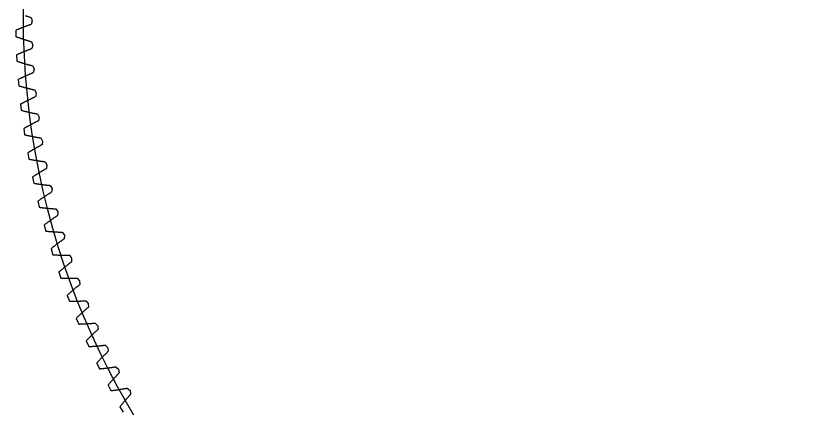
# Model space of a CAD drawing. Extents: x -119 to 119, y 119 to 356.
# Drawn here: x -118.7 to 0, y 178.2 to 237.6 of the extents above; entities that cross this region are included whole.
import ezdxf

# ---------------------------------------------------------------- set-up
doc = ezdxf.new("R2010")
doc.units = 0
doc.layers.get('0').update_dxf_attribs({"linetype": 'CONTINUOUS'})

msp = doc.modelspace()

# ---------------------------------------------------------------- linework, layer by layer
msp.add_lwpolyline([(-117.29689, 237.644065), (-117.232345, 237.621149), (-117.168055, 237.59843), (-117.104075, 237.575965), (-117.04035, 237.553698), (-116.976934, 237.531684), (-116.913773, 237.509868), (-116.850894, 237.48825), (-116.788297, 237.466886), (-116.725982, 237.445719), (-116.66395, 237.424778), (-116.6022, 237.404063), (-116.540732, 237.383546), (-116.479574, 237.363254), (-116.41867, 237.34316), (-116.23833, 236.823899), (-116.23833, 236.823899), (-116.411446, 236.302183), (-116.472067, 236.281242), (-116.532942, 236.260104), (-116.594128, 236.23874), (-116.655568, 236.21715), (-116.717318, 236.195362), (-116.779322, 236.173349), (-116.841609, 236.15111), (-116.904177, 236.128645), (-116.967028, 236.105954), (-117.030161, 236.083038), (-117.093548, 236.059895), (-117.157218, 236.036527), (-117.221169, 236.012934), (-117.285403, 235.989114), (-117.349891, 235.965069), (-117.414661, 235.940798), (-117.479713, 235.916272), (-117.545019, 235.891522), (-117.610608, 235.866545), (-117.676478, 235.841342), (-117.742603, 235.815886), (-117.808982, 235.790204), (-117.875643, 235.764268), (-117.942586, 235.738106), (-118.009783, 235.711718), (-118.077262, 235.685076), (-118.144996, 235.65818), (-118.212983, 235.631059), (-118.281252, 235.603683), (-118.349776, 235.576054), (-118.418582, 235.548198), (-118.487642, 235.520089), (-118.556955, 235.491726), (-118.626523, 235.463108), (-118.696373, 235.434265), (-118.748528, 235.405478), (-118.727474, 234.476488), (-118.674078, 234.4501), (-118.603014, 234.424446), (-118.532204, 234.399018), (-118.461677, 234.373815), (-118.391404, 234.348867), (-118.321413, 234.324144), (-118.251704, 234.299675), (-118.182277, 234.275404), (-118.113133, 234.251387), (-118.044242, 234.227596), (-117.975634, 234.20403), (-117.907308, 234.18069), (-117.839264, 234.157605), (-117.771503, 234.134716), (-117.703995, 234.112054), (-117.636798, 234.089617), (-117.569855, 234.067435), (-117.503194, 234.04545), (-117.436844, 234.02369), (-117.370747, 234.002128), (-117.304933, 233.980821), (-117.239429, 233.95971), (-117.174179, 233.938826), (-117.10924, 233.918139), (-117.044583, 233.897678), (-116.98018, 233.877443), (-116.916087, 233.857405), (-116.852277, 233.837593), (-116.788748, 233.817978), (-116.725531, 233.79859), (-116.662595, 233.779399), (-116.599914, 233.760405), (-116.537542, 233.741637), (-116.475482, 233.723067), (-116.413703, 233.704694), (-116.352179, 233.686548), (-116.155639, 233.173185), (-116.155639, 233.173185), (-116.312273, 232.646305), (-116.372188, 232.623473), (-116.432386, 232.600415), (-116.492867, 232.57716), (-116.553601, 232.553651), (-116.614646, 232.529916), (-116.675916, 232.505956), (-116.737497, 232.481769), (-116.799304, 232.457357), (-116.861421, 232.432691), (-116.923792, 232.407827), (-116.986445, 232.382709), (-117.049352, 232.357337), (-117.112514, 232.331768), (-117.175957, 232.305945), (-117.239683, 232.279867), (-117.303635, 232.253564), (-117.367897, 232.227007), (-117.432384, 232.200224), (-117.497154, 232.173216), (-117.562207, 232.145925), (-117.627485, 232.118436), (-117.693045, 232.090666), (-117.758859, 232.062669), (-117.824956, 232.03439), (-117.891278, 232.005914), (-117.957882, 231.977156), (-118.024741, 231.948143), (-118.091853, 231.918905), (-118.15922, 231.889385), (-118.22684, 231.859638), (-118.294743, 231.829638), (-118.362871, 231.799356), (-118.431254, 231.768848), (-118.499918, 231.738057), (-118.568809, 231.707013), (-118.620032, 231.676617), (-118.569825, 230.748755), (-118.51561, 230.724061), (-118.443756, 230.700636), (-118.372213, 230.677438), (-118.300923, 230.654493), (-118.229916, 230.631746), (-118.159191, 230.609253), (-118.088749, 230.586957), (-118.018588, 230.564888), (-117.94871, 230.543044), (-117.879114, 230.521454), (-117.8098, 230.500033), (-117.740769, 230.478866), (-117.672019, 230.457925), (-117.603552, 230.437182), (-117.535396, 230.416664), (-117.467521, 230.396344), (-117.399929, 230.37625), (-117.332619, 230.356382), (-117.265591, 230.336711), (-117.198874, 230.317238), (-117.13241, 230.29799), (-117.066258, 230.278968), (-117.000415, 230.260144), (-116.934827, 230.241517), (-116.869549, 230.223088), (-116.804581, 230.204885), (-116.739868, 230.186879), (-116.675493, 230.169071), (-116.611372, 230.15146), (-116.547561, 230.134075), (-116.484033, 230.11686), (-116.420815, 230.09987), (-116.357908, 230.08305), (-116.295255, 230.066427), (-116.23294, 230.05003), (-116.170879, 230.033802), (-115.95831, 229.526874), (-115.95831, 229.526874), (-116.09832, 228.995309), (-116.157502, 228.970614), (-116.216938, 228.945694), (-116.276656, 228.920548), (-116.336628, 228.895148), (-116.396883, 228.869494), (-116.457391, 228.843642), (-116.518154, 228.817537), (-116.579198, 228.791177), (-116.640497, 228.764592), (-116.70205, 228.737753), (-116.763856, 228.710688), (-116.825945, 228.683368), (-116.888288, 228.655795), (-116.950885, 228.627996), (-117.013736, 228.599944), (-117.076869, 228.571637), (-117.140256, 228.543104), (-117.203869, 228.514289), (-117.267764, 228.485248), (-117.331913, 228.455954), (-117.396316, 228.426405), (-117.460945, 228.396602), (-117.525856, 228.366546), (-117.591022, 228.336235), (-117.656441, 228.305642), (-117.722086, 228.274824), (-117.788013, 228.243723), (-117.854166, 228.212396), (-117.920572, 228.180787), (-117.987233, 228.148924), (-118.054148, 228.116779), (-118.121289, 228.084408), (-118.188712, 228.051755), (-118.25636, 228.01882), (-118.324235, 227.98563), (-118.37447, 227.953655), (-118.295138, 227.027796), (-118.240189, 227.004824), (-118.167658, 226.983685), (-118.095381, 226.962744), (-118.023414, 226.942029), (-117.95173, 226.92154), (-117.880328, 226.901276), (-117.809208, 226.88121), (-117.738398, 226.861342), (-117.667871, 226.841727), (-117.597626, 226.82231), (-117.527691, 226.803091), (-117.45801, 226.784098), (-117.388668, 226.765302), (-117.31958, 226.746731), (-117.250803, 226.728359), (-117.182307, 226.710184), (-117.114122, 226.692234), (-117.04622, 226.674482), (-116.978628, 226.656928), (-116.911318, 226.639572), (-116.84429, 226.622441), (-116.777572, 226.605479), (-116.711166, 226.588715), (-116.645041, 226.572177), (-116.579227, 226.555808), (-116.513695, 226.539665), (-116.448473, 226.523691), (-116.383534, 226.507915), (-116.318905, 226.492336), (-116.254586, 226.476955), (-116.19055, 226.461743), (-116.126824, 226.446729), (-116.063409, 226.431912), (-116.000276, 226.417265), (-115.937453, 226.402815), (-115.874941, 226.388563), (-115.646539, 225.888578), (-115.646539, 225.888578), (-115.769785, 225.352864), (-115.828149, 225.326335), (-115.886794, 225.299552), (-115.945694, 225.272515), (-116.004848, 225.245253), (-116.064256, 225.217736), (-116.123918, 225.189994), (-116.183833, 225.161969), (-116.244003, 225.133718), (-116.304427, 225.105214), (-116.365133, 225.076484), (-116.426065, 225.047471), (-116.48725, 225.018205), (-116.54869, 224.988713), (-116.610412, 224.958966), (-116.67236, 224.928938), (-116.734534, 224.898684), (-116.796989, 224.868147), (-116.859699, 224.837357), (-116.922635, 224.806312), (-116.985824, 224.775014), (-117.049268, 224.743462), (-117.112937, 224.711627), (-117.176889, 224.679566), (-117.241066, 224.647224), (-117.305469, 224.614599), (-117.370126, 224.58172), (-117.435037, 224.548587), (-117.500174, 224.515172), (-117.565565, 224.481503), (-117.631182, 224.447552), (-117.697052, 224.413346), (-117.763149, 224.378859), (-117.829499, 224.344089), (-117.896076, 224.309065), (-117.962906, 224.273759), (-118.012097, 224.240203), (-117.903724, 223.317336), (-117.848098, 223.296085), (-117.774918, 223.277232), (-117.70202, 223.258578), (-117.629432, 223.24012), (-117.557155, 223.221889), (-117.485132, 223.203883), (-117.413447, 223.186046), (-117.342045, 223.168436), (-117.270925, 223.151023), (-117.200116, 223.133835), (-117.129588, 223.116817), (-117.059371, 223.100025), (-116.989437, 223.08343), (-116.919812, 223.067033), (-116.850499, 223.050834), (-116.781467, 223.034832), (-116.712746, 223.019027), (-116.644335, 223.003392), (-116.576207, 222.987983), (-116.508389, 222.972743), (-116.440853, 222.957729), (-116.373656, 222.942884), (-116.306741, 222.928208), (-116.240137, 222.913758), (-116.173814, 222.899478), (-116.107831, 222.885367), (-116.04213, 222.871453), (-115.976739, 222.857737), (-115.911658, 222.844191), (-115.84686, 222.830842), (-115.7824, 222.817662), (-115.718223, 222.804651), (-115.654384, 222.791838), (-115.590828, 222.779167), (-115.527582, 222.766721), (-115.464646, 222.754416), (-115.220637, 222.261853), (-115.220637, 222.261853), (-115.327007, 221.722555), (-115.384524, 221.694192), (-115.442294, 221.665574), (-115.500291, 221.636703), (-115.55857, 221.607606), (-115.617075, 221.578226), (-115.675833, 221.548621), (-115.734846, 221.518734), (-115.794113, 221.488593), (-115.853605, 221.458226), (-115.91338, 221.427576), (-115.97338, 221.396673), (-116.033606, 221.365516), (-116.094115, 221.334104), (-116.154821, 221.302411), (-116.215809, 221.270463), (-116.277023, 221.238262), (-116.338491, 221.205778), (-116.400185, 221.17304), (-116.462133, 221.140048), (-116.524306, 221.106774), (-116.586706, 221.073246), (-116.649359, 221.039436), (-116.712266, 221.005372), (-116.775371, 220.971025), (-116.838758, 220.936397), (-116.902343, 220.901514), (-116.966182, 220.866349), (-117.030246, 220.830902), (-117.094536, 220.795201), (-117.159052, 220.759189), (-117.223822, 220.722924), (-117.28879, 220.686404), (-117.354011, 220.649574), (-117.419459, 220.612462), (-117.485132, 220.575096), (-117.533279, 220.539987), (-117.39595, 219.620959), (-117.339674, 219.601486), (-117.26593, 219.584919), (-117.192496, 219.568578), (-117.119372, 219.552435), (-117.046558, 219.536462), (-116.974027, 219.520714), (-116.901778, 219.505163), (-116.829868, 219.48981), (-116.75824, 219.474627), (-116.686923, 219.459669), (-116.615887, 219.44488), (-116.545191, 219.430318), (-116.474776, 219.415896), (-116.404672, 219.4017), (-116.334879, 219.387702), (-116.265396, 219.373873), (-116.196195, 219.360214), (-116.127304, 219.346752), (-116.058752, 219.333487), (-115.990483, 219.320392), (-115.922524, 219.307495), (-115.854875, 219.294766), (-115.787537, 219.282208), (-115.720509, 219.269846), (-115.653792, 219.257654), (-115.587357, 219.245632), (-115.52126, 219.233806), (-115.455474, 219.222122), (-115.389999, 219.210636), (-115.324834, 219.199319), (-115.259979, 219.188171), (-115.195435, 219.177193), (-115.131201, 219.166384), (-115.067278, 219.155744), (-115.003693, 219.145273), (-114.94039, 219.134944), (-114.681056, 218.650284), (-114.681056, 218.650284), (-114.770408, 218.107909), (-114.826994, 218.077768), (-114.883833, 218.047344), (-114.940927, 218.016667), (-114.998246, 217.985735), (-115.055819, 217.95455), (-115.113618, 217.92311), (-115.171643, 217.891388), (-115.22995, 217.859412), (-115.288455, 217.827183), (-115.347214, 217.794671), (-115.406226, 217.761905), (-115.465465, 217.728856), (-115.524929, 217.695554), (-115.584647, 217.66197), (-115.644563, 217.628131), (-115.704761, 217.594011), (-115.765157, 217.559636), (-115.825806, 217.524979), (-115.886682, 217.49004), (-115.947783, 217.454847), (-116.00911, 217.419372), (-116.070662, 217.383614), (-116.132441, 217.347574), (-116.194473, 217.311252), (-116.256703, 217.274676), (-116.319187, 217.23779), (-116.381869, 217.200649), (-116.444804, 217.163198), (-116.507937, 217.125494), (-116.571296, 217.087506), (-116.634881, 217.049209), (-116.698691, 217.010657), (-116.762728, 216.971795), (-116.826961, 216.932651), (-116.891449, 216.893225), (-116.938439, 216.856649), (-116.772323, 215.94239), (-116.715455, 215.924694), (-116.641259, 215.910442), (-116.567345, 215.896416), (-116.493742, 215.882559), (-116.420448, 215.868899), (-116.347438, 215.855437), (-116.274765, 215.842173), (-116.202404, 215.829078), (-116.130324, 215.816152), (-116.058583, 215.803424), (-115.987124, 215.790893), (-115.916004, 215.778532), (-115.845167, 215.766368), (-115.774639, 215.754373), (-115.704451, 215.742548), (-115.634544, 215.730921), (-115.564976, 215.719434), (-115.495691, 215.708174), (-115.426744, 215.697054), (-115.358108, 215.686104), (-115.289782, 215.675351), (-115.221766, 215.66474), (-115.154061, 215.654326), (-115.086666, 215.644053), (-115.01961, 215.633977), (-114.952836, 215.624043), (-114.886401, 215.614306), (-114.820277, 215.604711), (-114.754462, 215.595285), (-114.688987, 215.586), (-114.623822, 215.576884), (-114.558967, 215.567937), (-114.494423, 215.55916), (-114.430189, 215.550524), (-114.366294, 215.542058), (-114.302709, 215.533732), (-114.028276, 215.057454), (-114.028276, 215.057454), (-114.100554, 214.512539), (-114.15618, 214.48062), (-114.212031, 214.448446), (-114.268109, 214.415991), (-114.32444, 214.383281), (-114.380998, 214.35029), (-114.437781, 214.317044), (-114.49479, 214.283544), (-114.552053, 214.249734), (-114.609541, 214.21567), (-114.667256, 214.181351), (-114.725196, 214.146723), (-114.783362, 214.11184), (-114.841754, 214.076703), (-114.900371, 214.041256), (-114.959215, 214.005555), (-115.018284, 213.969572), (-115.077579, 213.933306), (-115.137099, 213.896758), (-115.196846, 213.859928), (-115.256818, 213.822816), (-115.317016, 213.785422), (-115.377412, 213.747745), (-115.438033, 213.709786), (-115.49888, 213.671545), (-115.559953, 213.633022), (-115.621223, 213.594216), (-115.68272, 213.5551), (-115.744442, 213.51573), (-115.806361, 213.47605), (-115.868506, 213.436059), (-115.930849, 213.395814), (-115.993418, 213.355259), (-116.056184, 213.314421), (-116.119176, 213.273273), (-116.182394, 213.231843), (-116.228227, 213.193799), (-116.033465, 212.285213), (-115.976061, 212.269296), (-115.901442, 212.257414), (-115.827133, 212.245702), (-115.753134, 212.234159), (-115.679446, 212.222814), (-115.606068, 212.211638), (-115.533001, 212.200659), (-115.460244, 212.18985), (-115.387826, 212.17921), (-115.31569, 212.16874), (-115.243892, 212.158467), (-115.172405, 212.148335), (-115.101229, 212.138401), (-115.030363, 212.128608), (-114.959836, 212.119012), (-114.889619, 212.109586), (-114.819712, 212.100301), (-114.750116, 212.091185), (-114.680831, 212.082267), (-114.611884, 212.07349), (-114.543247, 212.064854), (-114.47495, 212.056416), (-114.406934, 212.048118), (-114.339257, 212.03999), (-114.271919, 212.032003), (-114.204891, 212.024186), (-114.138174, 212.016509), (-114.071767, 212.009002), (-114.005699, 212.001636), (-113.939941, 211.99444), (-113.874522, 211.987384), (-113.809413, 211.98047), (-113.744643, 211.973724), (-113.680184, 211.96712), (-113.616034, 211.960658), (-113.552224, 211.954336), (-113.262974, 211.486919), (-113.262974, 211.486919), (-113.318092, 210.940001), (-113.372674, 210.906332), (-113.42751, 210.872437), (-113.482543, 210.838232), (-113.537802, 210.803772), (-113.593287, 210.769031), (-113.649026, 210.734007), (-113.704963, 210.698701), (-113.761125, 210.663141), (-113.817485, 210.627299), (-113.874098, 210.591146), (-113.930938, 210.554739), (-113.987975, 210.51805), (-114.045238, 210.481079), (-114.102727, 210.443826), (-114.160413, 210.40629), (-114.218325, 210.368444), (-114.276463, 210.330344), (-114.334798, 210.291934), (-114.393359, 210.25327), (-114.452118, 210.214295), (-114.511102, 210.175038), (-114.570312, 210.13547), (-114.62972, 210.09562), (-114.689326, 210.055488), (-114.749157, 210.015074), (-114.809185, 209.974349), (-114.869412, 209.933342), (-114.929864, 209.892025), (-114.990513, 209.850426), (-115.05136, 209.808516), (-115.112405, 209.766323), (-115.173675, 209.723821), (-115.235143, 209.681036), (-115.296809, 209.637912), (-115.358672, 209.594535), (-115.403291, 209.55508), (-115.180082, 208.653041), (-115.122226, 208.63893), (-115.047268, 208.629391), (-114.97262, 208.620021), (-114.898283, 208.610821), (-114.824284, 208.60179), (-114.750596, 208.592956), (-114.677218, 208.584264), (-114.604151, 208.575741), (-114.531422, 208.567387), (-114.459032, 208.559174), (-114.386924, 208.551159), (-114.315155, 208.543285), (-114.243697, 208.53558), (-114.172577, 208.528045), (-114.101767, 208.520651), (-114.031268, 208.513426), (-113.961108, 208.506342), (-113.891286, 208.499428), (-113.821746, 208.492683), (-113.752574, 208.486079), (-113.683683, 208.479616), (-113.61516, 208.473322), (-113.546918, 208.46717), (-113.479016, 208.461158), (-113.411452, 208.455288), (-113.344198, 208.449587), (-113.277283, 208.444028), (-113.210679, 208.438581), (-113.144413, 208.433303), (-113.078486, 208.428167), (-113.012869, 208.423171), (-112.947563, 208.418317), (-112.882624, 208.413604), (-112.817966, 208.409032), (-112.753676, 208.404573), (-112.689696, 208.400255), (-112.385884, 207.942152), (-112.385884, 207.942152), (-112.423815, 207.393794), (-112.477324, 207.358432), (-112.531031, 207.322815), (-112.584964, 207.286916), (-112.639122, 207.250707), (-112.693506, 207.214244), (-112.748088, 207.177499), (-112.802896, 207.140471), (-112.857901, 207.103133), (-112.913132, 207.065541), (-112.968588, 207.027639), (-113.024243, 206.989482), (-113.080094, 206.951016), (-113.136172, 206.912266), (-113.192447, 206.873207), (-113.248948, 206.833865), (-113.305646, 206.794241), (-113.362542, 206.754335), (-113.419664, 206.714118), (-113.476955, 206.673619), (-113.534472, 206.63281), (-113.592215, 206.591718), (-113.650127, 206.550316), (-113.708236, 206.508632), (-113.766572, 206.466638), (-113.825105, 206.424361), (-113.883807, 206.381773), (-113.942735, 206.338904), (-114.00186, 206.295696), (-114.061155, 206.252205), (-114.120676, 206.208432), (-114.180366, 206.164321), (-114.240282, 206.119928), (-114.300367, 206.075224), (-114.36065, 206.030209), (-114.421102, 205.984884), (-114.464451, 205.944047), (-114.213047, 205.049459), (-114.154768, 205.03721), (-114.079556, 205.030014), (-114.004626, 205.022986), (-113.930063, 205.016128), (-113.85581, 205.00944), (-113.781868, 205.002892), (-113.708265, 204.996514), (-113.634972, 204.990305), (-113.562017, 204.984237), (-113.489373, 204.97831), (-113.417068, 204.972553), (-113.345101, 204.966937), (-113.273445, 204.96149), (-113.202099, 204.956184), (-113.131092, 204.95102), (-113.060424, 204.945996), (-112.990066, 204.941142), (-112.920046, 204.936429), (-112.850337, 204.931857), (-112.780967, 204.927426), (-112.711936, 204.923136), (-112.643243, 204.918987), (-112.57486, 204.91498), (-112.506788, 204.911113), (-112.439083, 204.907388), (-112.371688, 204.903776), (-112.304604, 204.900304), (-112.237887, 204.897002), (-112.17148, 204.893785), (-112.105412, 204.890737), (-112.039682, 204.887802), (-111.974263, 204.88498), (-111.909183, 204.882157), (-111.844441, 204.879617), (-111.78001, 204.877077), (-111.715945, 204.87482), (-111.397881, 204.426481), (-111.397881, 204.426481), (-111.418568, 203.877192), (-111.470948, 203.840165), (-111.523526, 203.802883), (-111.576302, 203.765291), (-111.629303, 203.727417), (-111.682502, 203.68926), (-111.735898, 203.650822), (-111.78952, 203.612101), (-111.84334, 203.57307), (-111.897358, 203.533728), (-111.951572, 203.494132), (-112.006013, 203.454226), (-112.060623, 203.414009), (-112.115459, 203.37351), (-112.170492, 203.332729), (-112.225723, 203.291638), (-112.281123, 203.250236), (-112.336749, 203.208551), (-112.392573, 203.166585), (-112.448594, 203.12428), (-112.504784, 203.081692), (-112.561201, 203.038823), (-112.617786, 202.995615), (-112.674569, 202.952124), (-112.73155, 202.908323), (-112.788728, 202.86424), (-112.846076, 202.819818), (-112.903621, 202.775114), (-112.961335, 202.730072), (-113.019276, 202.684747), (-113.077357, 202.639112), (-113.135664, 202.593166), (-113.194112, 202.54691), (-113.252786, 202.500315), (-113.311601, 202.453438), (-113.370642, 202.40625), (-113.412693, 202.364058), (-113.133293, 201.477824), (-113.074648, 201.467381), (-112.999238, 201.462584), (-112.924167, 201.457927), (-112.849406, 201.453411), (-112.774956, 201.449037), (-112.700872, 201.444832), (-112.6271, 201.440768), (-112.553637, 201.436845), (-112.480542, 201.433063), (-112.407756, 201.429422), (-112.335282, 201.425951), (-112.263174, 201.422593), (-112.191377, 201.419404), (-112.119918, 201.416327), (-112.04877, 201.41342), (-111.977988, 201.410598), (-111.907518, 201.408058), (-111.837385, 201.405518), (-111.767564, 201.40326), (-111.698109, 201.401003), (-111.628964, 201.399027), (-111.560158, 201.397052), (-111.491663, 201.395076), (-111.423535, 201.393383), (-111.355717, 201.391689), (-111.288266, 201.390278), (-111.221125, 201.388867), (-111.154323, 201.387738), (-111.087831, 201.386609), (-111.021707, 201.38548), (-110.955892, 201.384634), (-110.890445, 201.383787), (-110.825308, 201.383223), (-110.76051, 201.382658), (-110.69605, 201.382376), (-110.63193, 201.382094), (-110.299952, 200.943972), (-110.299952, 200.943972), (-110.303395, 200.394288), (-110.354562, 200.355652), (-110.405926, 200.316733), (-110.457516, 200.277504), (-110.509304, 200.237993), (-110.561261, 200.198172), (-110.613444, 200.158068), (-110.665796, 200.117682), (-110.718374, 200.076985), (-110.771122, 200.035978), (-110.824095, 199.994689), (-110.877237, 199.95309), (-110.930577, 199.91118), (-110.984086, 199.868988), (-111.037822, 199.826485), (-111.091726, 199.783672), (-111.145828, 199.740576), (-111.200099, 199.697171), (-111.254568, 199.653454), (-111.309235, 199.609428), (-111.36407, 199.565091), (-111.419104, 199.520443), (-111.474306, 199.475513), (-111.529707, 199.430245), (-111.585276, 199.384666), (-111.641043, 199.338805), (-111.696952, 199.292605), (-111.753086, 199.246123), (-111.809361, 199.199302), (-111.865833, 199.152171), (-111.922475, 199.10473), (-111.979287, 199.056978), (-112.036267, 199.008887), (-112.093446, 198.960514), (-112.150765, 198.911803), (-112.208282, 198.862752), (-112.248978, 198.81929), (-111.941892, 197.942256), (-111.882964, 197.933677), (-111.807413, 197.931137), (-111.732229, 197.928879), (-111.657356, 197.926621), (-111.582821, 197.924646), (-111.508625, 197.92267), (-111.434767, 197.920977), (-111.361248, 197.919284), (-111.28804, 197.917872), (-111.21517, 197.916461), (-111.142667, 197.915332), (-111.070446, 197.914204), (-110.998593, 197.913357), (-110.927078, 197.91251), (-110.855901, 197.911946), (-110.785035, 197.911381), (-110.714508, 197.910817), (-110.644347, 197.910535), (-110.574497, 197.910365), (-110.504986, 197.910281), (-110.435813, 197.910337), (-110.366979, 197.910506), (-110.298484, 197.910789), (-110.230327, 197.911071), (-110.162481, 197.911635), (-110.095002, 197.9122), (-110.027861, 197.913046), (-109.961059, 197.913893), (-109.894568, 197.915022), (-109.828443, 197.916151), (-109.762657, 197.91728), (-109.697181, 197.918691), (-109.632073, 197.920102), (-109.567303, 197.921513), (-109.502843, 197.923206), (-109.43875, 197.9249), (-109.093169, 197.497418), (-109.093169, 197.497418), (-109.07934, 196.947903), (-109.129266, 196.907686), (-109.179388, 196.867159), (-109.229708, 196.826322), (-109.280226, 196.785202), (-109.330942, 196.743772), (-109.381826, 196.702059), (-109.43288, 196.660036), (-109.48416, 196.617703), (-109.535609, 196.575059), (-109.587228, 196.532133), (-109.639044, 196.488868), (-109.691029, 196.445322), (-109.743212, 196.401464), (-109.795564, 196.357296), (-109.848114, 196.312818), (-109.900833, 196.26803), (-109.953721, 196.22293), (-110.006779, 196.177521), (-110.060034, 196.131801), (-110.113459, 196.08577), (-110.167053, 196.03943), (-110.220816, 195.992778), (-110.274777, 195.945816), (-110.328879, 195.898516), (-110.383179, 195.850905), (-110.43762, 195.802984), (-110.492258, 195.754752), (-110.547037, 195.706182), (-110.601986, 195.657301), (-110.657104, 195.608109), (-110.712391, 195.558579), (-110.767848, 195.508739), (-110.823474, 195.458588), (-110.879241, 195.408098), (-110.935177, 195.357298), (-110.974491, 195.312566), (-110.640001, 194.445608), (-110.580819, 194.438863), (-110.505268, 194.438806), (-110.430028, 194.438863), (-110.355126, 194.43906), (-110.280591, 194.439342), (-110.206367, 194.439907), (-110.132481, 194.440471), (-110.058934, 194.441036), (-109.985725, 194.441882), (-109.912856, 194.442729), (-109.840324, 194.443858), (-109.768132, 194.444987), (-109.696278, 194.446398), (-109.624763, 194.447809), (-109.553587, 194.449502), (-109.482749, 194.451196), (-109.41225, 194.452889), (-109.342118, 194.454865), (-109.272296, 194.45684), (-109.202813, 194.458816), (-109.133668, 194.461074), (-109.064891, 194.463331), (-108.996424, 194.465871), (-108.928323, 194.468411), (-108.860534, 194.470951), (-108.793111, 194.473774), (-108.725998, 194.476624), (-108.659253, 194.479587), (-108.592846, 194.482664), (-108.526778, 194.485824), (-108.461048, 194.489098), (-108.395685, 194.492457), (-108.330633, 194.495928), (-108.265948, 194.499484), (-108.201573, 194.503125), (-108.137565, 194.506878), (-107.778719, 194.090459), (-107.778719, 194.090459), (-107.747647, 193.54165), (-107.796274, 193.499881), (-107.845126, 193.457802), (-107.89412, 193.415412), (-107.94334, 193.37274), (-107.9927, 193.329729), (-108.042258, 193.286436), (-108.091986, 193.242833), (-108.141883, 193.198891), (-108.191977, 193.154667), (-108.242213, 193.110132), (-108.292646, 193.065287), (-108.343248, 193.020103), (-108.39402, 192.974637), (-108.444961, 192.928833), (-108.4961, 192.882746), (-108.54738, 192.83632), (-108.598829, 192.789584), (-108.650447, 192.742538), (-108.702235, 192.695153), (-108.754164, 192.647485), (-108.80629, 192.599479), (-108.858558, 192.551135), (-108.910995, 192.502508), (-108.963601, 192.453542), (-109.016377, 192.404238), (-109.069293, 192.354623), (-109.122379, 192.304698), (-109.175606, 192.254434), (-109.229003, 192.20386), (-109.282569, 192.152976), (-109.336247, 192.101724), (-109.390124, 192.050162), (-109.444141, 191.99829), (-109.498299, 191.946078), (-109.552599, 191.893529), (-109.590501, 191.847583), (-109.228946, 190.991575), (-109.169595, 190.986692), (-109.094044, 190.98895), (-109.01886, 190.99149), (-108.944015, 190.99403), (-108.869508, 190.99657), (-108.79534, 190.999392), (-108.721511, 191.002271), (-108.64802, 191.005291), (-108.574868, 191.008395), (-108.502055, 191.011641), (-108.429608, 191.014999), (-108.357501, 191.018442), (-108.285703, 191.022026), (-108.214273, 191.025695), (-108.143181, 191.029477), (-108.072428, 191.033372), (-108.002042, 191.037351), (-107.931966, 191.041443), (-107.862257, 191.045648), (-107.792887, 191.049938), (-107.723827, 191.054341), (-107.655162, 191.058828), (-107.586808, 191.063428), (-107.518793, 191.068113), (-107.451144, 191.072911), (-107.383834, 191.077794), (-107.316863, 191.082761), (-107.250258, 191.087812), (-107.183964, 191.092977), (-107.118037, 191.098226), (-107.052449, 191.103532), (-106.987199, 191.108951), (-106.922288, 191.114454), (-106.857744, 191.120042), (-106.793538, 191.125715), (-106.729671, 191.131472), (-106.357928, 190.72654), (-106.357928, 190.72654), (-106.309612, 190.178972), (-106.356912, 190.135679), (-106.40441, 190.092104), (-106.452077, 190.04819), (-106.499886, 190.003994), (-106.547892, 189.95946), (-106.596067, 189.914615), (-106.644384, 189.869459), (-106.692898, 189.823993), (-106.741553, 189.778217), (-106.790405, 189.73213), (-106.839399, 189.685704), (-106.888562, 189.638968), (-106.937866, 189.591922), (-106.98734, 189.544565), (-107.036983, 189.496869), (-107.086795, 189.448863), (-107.136748, 189.400547), (-107.186871, 189.351892), (-107.237135, 189.302926), (-107.287568, 189.253622), (-107.338142, 189.204007), (-107.388886, 189.154054), (-107.43977, 189.10379), (-107.490796, 189.053188), (-107.541991, 189.002275), (-107.593328, 188.951023), (-107.644805, 188.899461), (-107.696452, 188.847561), (-107.748211, 188.795321), (-107.80014, 188.742743), (-107.85221, 188.689855), (-107.904421, 188.636628), (-107.956773, 188.58309), (-108.009267, 188.529186), (-108.061929, 188.474971), (-108.098336, 188.42784), (-107.710083, 187.583628), (-107.65059, 187.580609), (-107.575181, 187.585294), (-107.50011, 187.590063), (-107.425377, 187.594974), (-107.350983, 187.599969), (-107.276928, 187.605077), (-107.20324, 187.61027), (-107.129862, 187.615604), (-107.056851, 187.621023), (-106.984207, 187.626554), (-106.911874, 187.632171), (-106.839907, 187.637872), (-106.768279, 187.643714), (-106.69699, 187.649612), (-106.626039, 187.655623), (-106.555455, 187.661748), (-106.48521, 187.667956), (-106.415304, 187.67425), (-106.345764, 187.680628), (-106.276563, 187.687091), (-106.207701, 187.693667), (-106.139178, 187.700327), (-106.071021, 187.707044), (-106.003203, 187.713874), (-105.935724, 187.720788), (-105.868583, 187.727788), (-105.801809, 187.734843), (-105.735374, 187.742012), (-105.669306, 187.749236), (-105.603576, 187.756546), (-105.538185, 187.76394), (-105.473133, 187.771391), (-105.408448, 187.778926), (-105.344073, 187.786546), (-105.280093, 187.794223), (-105.216424, 187.801984), (-104.83215, 187.408905), (-104.83215, 187.408905), (-104.766674, 186.863143), (-104.812592, 186.818411), (-104.858679, 186.77334), (-104.904935, 186.727959), (-104.951361, 186.682267), (-104.997927, 186.636265), (-105.044663, 186.589924), (-105.091569, 186.543273), (-105.138615, 186.496311), (-105.185831, 186.449039), (-105.233188, 186.401428), (-105.280686, 186.353478), (-105.328353, 186.305246), (-105.37619, 186.256648), (-105.424139, 186.207767), (-105.472258, 186.158547), (-105.520546, 186.108989), (-105.568948, 186.05912), (-105.617518, 186.008913), (-105.66623, 185.958395), (-105.715082, 185.907539), (-105.764076, 185.856344), (-105.813211, 185.804838), (-105.862487, 185.752994), (-105.911904, 185.700811), (-105.96149, 185.648318), (-106.01119, 185.595486), (-106.06103, 185.542315), (-106.111012, 185.488806), (-106.161106, 185.434986), (-106.21137, 185.380828), (-106.261747, 185.326302), (-106.312264, 185.271466), (-106.362895, 185.216292), (-106.413667, 185.160779), (-106.46458, 185.104955), (-106.499519, 185.056695), (-106.084934, 184.225099), (-106.025386, 184.22397), (-105.950145, 184.231026), (-105.875243, 184.238166), (-105.800708, 184.245391), (-105.726512, 184.252729), (-105.652655, 184.260151), (-105.579164, 184.267687), (-105.506012, 184.275307), (-105.433199, 184.283011), (-105.360752, 184.290829), (-105.288644, 184.298703), (-105.216875, 184.30669), (-105.145473, 184.314761), (-105.07441, 184.322918), (-105.003685, 184.331158), (-104.933327, 184.339456), (-104.863307, 184.347866), (-104.793655, 184.356361), (-104.724341, 184.364912), (-104.655366, 184.373576), (-104.58673, 184.382297), (-104.51846, 184.391102), (-104.450557, 184.399964), (-104.382965, 184.408911), (-104.31574, 184.417942), (-104.248881, 184.427029), (-104.182362, 184.436202), (-104.11618, 184.44543), (-104.050366, 184.454744), (-103.984891, 184.464113), (-103.919754, 184.473568), (-103.854984, 184.48305), (-103.790552, 184.492618), (-103.72646, 184.502242), (-103.662734, 184.51195), (-103.599375, 184.521687), (-103.202938, 184.140884), (-103.202938, 184.140884), (-103.120331, 183.597437), (-103.164838, 183.551294), (-103.209485, 183.504784), (-103.254302, 183.457991), (-103.29926, 183.41086), (-103.344359, 183.363418), (-103.389628, 183.315638), (-103.435037, 183.267548), (-103.480588, 183.219118), (-103.52628, 183.170378), (-103.572112, 183.1213), (-103.618086, 183.071911), (-103.66423, 183.022184), (-103.710486, 182.972117), (-103.756912, 182.921741), (-103.80345, 182.871025), (-103.85013, 182.82), (-103.89695, 182.768607), (-103.943912, 182.716904), (-103.991015, 182.66489), (-104.038259, 182.61251), (-104.085616, 182.559819), (-104.133114, 182.506789), (-104.180753, 182.453421), (-104.228505, 182.399742), (-104.276398, 182.345697), (-104.324404, 182.291313), (-104.372551, 182.236618), (-104.420839, 182.181585), (-104.46924, 182.126184), (-104.517754, 182.070474), (-104.566381, 182.014424), (-104.615149, 181.958008), (-104.664058, 181.901282), (-104.713052, 181.844216), (-104.762187, 181.786784), (-104.795602, 181.73748), (-104.355082, 180.919289), (-104.295533, 180.920136), (-104.220546, 180.929534), (-104.145927, 180.939017), (-104.071646, 180.948584), (-103.997704, 180.958264), (-103.924128, 180.968001), (-103.850892, 180.977822), (-103.778022, 180.987756), (-103.705491, 180.997747), (-103.633326, 181.007822), (-103.561501, 181.017954), (-103.490014, 181.028199), (-103.418894, 181.0385), (-103.348141, 181.048886), (-103.277698, 181.059328), (-103.207651, 181.069855), (-103.137914, 181.080466), (-103.068572, 181.091134), (-102.99954, 181.101887), (-102.930875, 181.112696), (-102.862578, 181.123562), (-102.794618, 181.134512), (-102.726998, 181.145519), (-102.659744, 181.156582), (-102.59283, 181.167701), (-102.526282, 181.178906), (-102.460072, 181.190138), (-102.39423, 181.201455), (-102.328726, 181.212829), (-102.263561, 181.224259), (-102.198763, 181.235717), (-102.134331, 181.24726), (-102.070239, 181.258831), (-102.006485, 181.270487), (-101.943098, 181.282171), (-101.880049, 181.293911), (-101.471871, 180.925752), (-101.471871, 180.925752), (-101.372218, 180.385156), (-101.415257, 180.337629), (-101.458437, 180.289764), (-101.501758, 180.241561), (-101.545221, 180.193047), (-101.588796, 180.144194), (-101.63254, 180.095031), (-101.676398, 180.045529), (-101.720424, 179.995689), (-101.764564, 179.945538), (-101.808844, 179.895048), (-101.853238, 179.844248), (-101.897773, 179.793082), (-101.942448, 179.741604), (-101.987265, 179.689788), (-102.032195, 179.637634), (-102.077266, 179.585168), (-102.12245, 179.532336), (-102.167775, 179.479194), (-102.213212, 179.425713), (-102.258763, 179.371893), (-102.304455, 179.317735), (-102.35026, 179.263238), (-102.396177, 179.208402), (-102.442236, 179.153227), (-102.488407, 179.097714), (-102.534692, 179.041862), (-102.581089, 178.985672), (-102.627628, 178.929143), (-102.674251, 178.872275), (-102.720987, 178.81504), (-102.767864, 178.757495), (-102.814826, 178.699583), (-102.8619, 178.641333), (-102.909088, 178.582743), (-102.956388, 178.523815), (-102.988251, 178.473495), (-102.522246, 177.669529)])
at = {"linetype": 'Continuous'}
msp.add_circle((0, 237.631111), 117.593536, dxfattribs=at)

doc.saveas('drawing.dxf')
